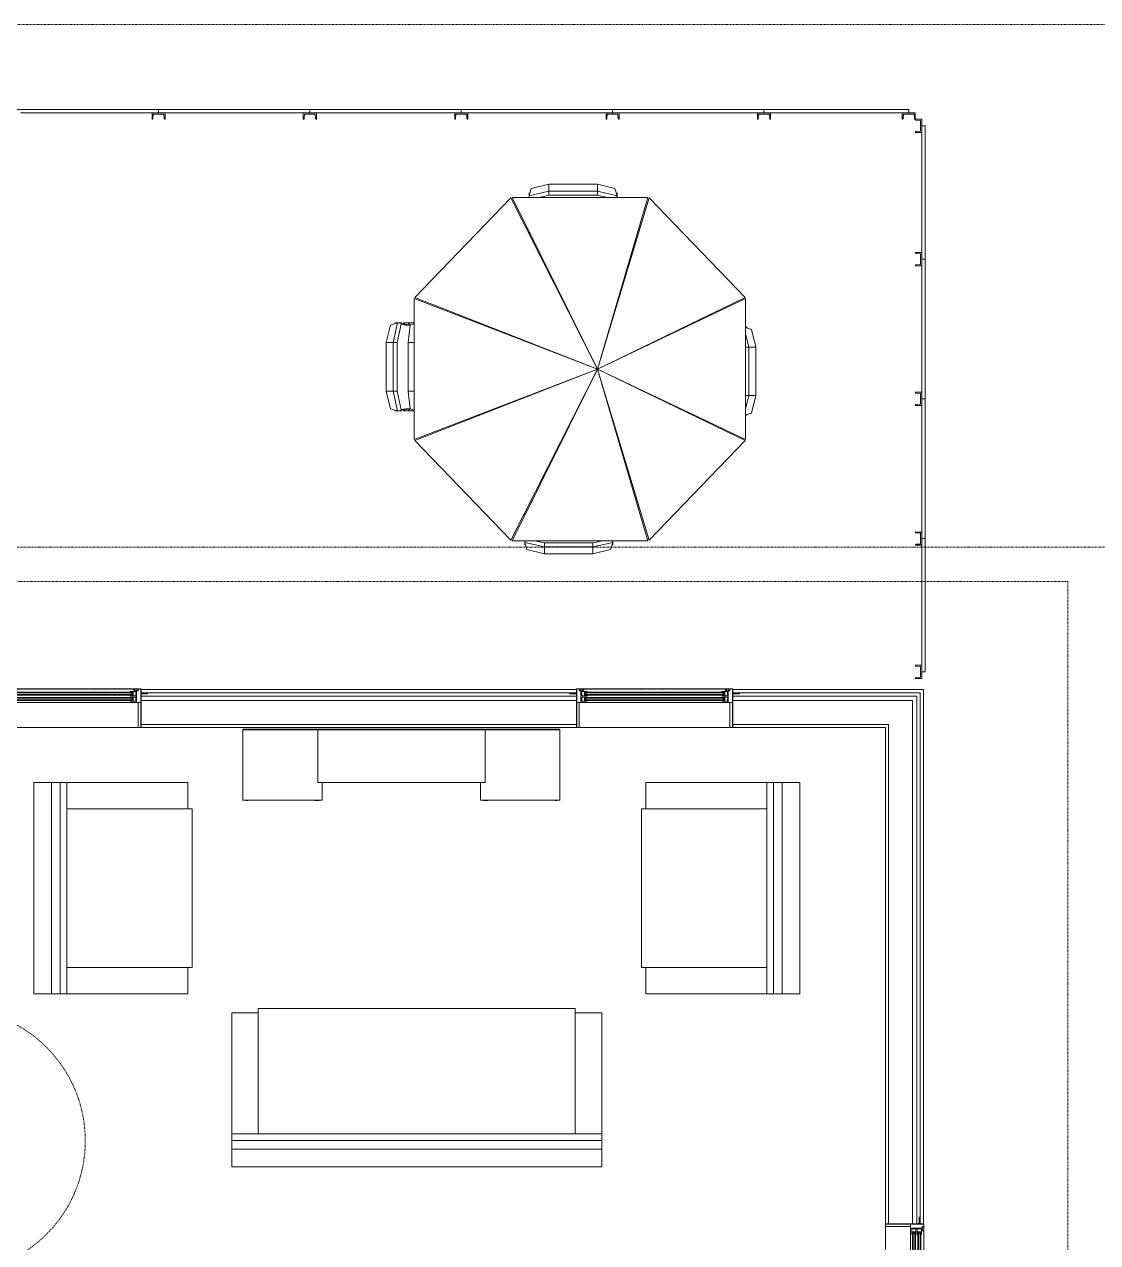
# Model space of a CAD drawing. Header units: inches. Extents: x -4010 to -1814, y 9846 to 12241.
# Drawn here: x -2301.1 to -2057.3, y 11964 to 12240.7 of the extents above; entities that cross this region are included whole.
import ezdxf

# ---------------------------------------------------------------- set-up
doc = ezdxf.new("R2010")
doc.units = ezdxf.units.IN
doc.header["$MEASUREMENT"] = 0
for name, pattern in [('Aligning Line 1_8_', [0.25, 0.125, -0.125]), ('Aligning Line 1_8__2_', [0.25, 0.125, -0.125]), ('Dash', [0.25, 0.125, -0.125]), ('Dash_2_', [0.25, 0.125, -0.125])]:
    doc.linetypes.add(name, pattern=pattern)
for name, color, linetype, lineweight in [('0-1', 7, 'Continuous', 5), ('0-2', 7, 'Continuous', 9), ('A-DETL-GENF-HDLN-1', 7, 'Dash', 9), ('A-DETL-GENF-HDLN-2', 1, 'Continuous', 18), ('A-GENM', 5, 'Continuous', 9), ('A-GENM-HDLN', 13, 'Dash', 9), ('A-GLAZ', 151, 'Continuous', 18), ('A-GLAZ-1', 10, 'Continuous', 30), ('A-GLAZ-2', 7, 'Continuous', 9), ('A-GLAZ-CURT-1', 7, 'Continuous', 9), ('A-GLAZ-CWMG-1', 7, 'Continuous', 9), ('A-WALL-1', 7, 'Continuous', 9), ('A-WALL-2', 250, 'Continuous', 18), ('G-ANNO-SYMB', 111, 'Aligning Line 1_8_', 9), ('G-ANNO-SYMB-2', 147, 'Aligning Line 1_8__2_', 9), ('G-ANNO-SYMB-4', 111, 'Dash_2_', 9), ('I-FURN', 30, 'Continuous', 9)]:
    doc.layers.add(name, color=color, linetype=linetype, lineweight=lineweight)

# ---------------------------------------------------------------- blocks, each defined once
blk = doc.blocks.new('Outdoor Table01 - 02ZUTB01_dwg-2525485-UNIT PLANS - 1ST FLOOR')
at = {"layer": 'I-FURN'}
for p, q in [((-7, 41.99), (-11, 40.99)), ((-7, 41.99), (4, 41.99)), ((-7, 41.99), (-7, 40.37)), ((4, 41.99), (8, 40.99)), ((4, 41.99), (4, 40.37)), ((-37.47, 16.26), (-15.64, 38.89)), ((4, 0), (-15.64, 38.89)), ((-15.38, 39), (4, 0)), ((-15.38, 39), (15.49, 39)), ((-11, 40.99), (-11.5, 39.37)), ((-7, 40.37), (-11.5, 39.37)), ((-11.42, 39.62), (-11.5, 40)), ((-11.5, 39.5), (-11.5, 40)), ((-11.49, 39.42), (-11.5, 39.5)), ((-11.5, 39.37), (-11.5, 39)), ((-11.42, 39), (-11.46, 39.24)), ((-7, 39.5), (-9.25, 39)), ((-7, 40.37), (4, 40.37)), ((-7, 40.37), (-7, 39.5)), ((4, 39.5), (-7, 39.5)), ((4, 40.37), (8.5, 39.37)), ((4, 40.37), (4, 39.5)), ((6.25, 39), (4, 39.5)), ((4, 0), (15.49, 39)), ((4, 0), (15.74, 38.89)), ((8.5, 39.37), (8, 40.99)), ((8.5, 40), (8.42, 39.62)), ((8.46, 39.24), (8.42, 39)), ((8.5, 39.5), (8.49, 39.42)), ((8.5, 39.5), (8.5, 40)), ((8.5, 39.37), (8.5, 39)), ((15.74, 38.89), (37.57, 16.26)), ((-11.5, 30.7), (-11.5, 31.19)), ((-7.56, 23.27), (-7.74, 23.24)), ((10.22, 20.61), (10.1, 20.71)), ((4, 0), (-37.57, 16)), ((-37.57, -16), (-37.57, 16)), ((4, 0), (-37.47, 16.26)), ((4, 0), (37.57, 16.26)), ((4, 0), (37.68, 16)), ((37.68, 16), (37.68, -16)), ((-43.99, 6), (-42.99, 10)), ((-41.37, 10.5), (-42.99, 10)), ((-42.37, 6), (-41.37, 10.5)), ((-41.5, 10.5), (-42, 10.5)), ((-42, 10.5), (-41.62, 10.42)), ((-41.42, 10.49), (-41.5, 10.5)), ((-40.56, 10.23), (-41.5, 6)), ((-41.37, 10.5), (-40.5, 10.5)), ((-38.5, 10), (-41.24, 10.46)), ((-40.56, 10.21), (-39.5, 10)), ((-40.5, 10.5), (-40.54, 10.34)), ((-39.7, 10.2), (-40, 10.5)), ((-40, 10.5), (-39, 10.5)), ((-38.5, 10), (-39.5, 10)), ((-38.5, 10), (-39, 10.5)), ((-39, 10.5), (-37.57, 10.5)), ((-39, 10.5), (-37.57, 10.5)), ((-38.5, 10), (-39, 6)), ((-37.57, 10.31), (-38.5, 10)), ((-23.32, 10.71), (-23.39, 10.54)), ((23.61, 9.5), (24, 9.5)), ((37.68, 9.44), (38, 9.5)), ((37.68, 9.5), (38, 9.5)), ((38.99, 9), (37.68, 9.4)), ((38.99, 9), (39.99, 5)), ((-43.99, -5), (-43.99, 6)), ((-43.99, 6), (-42.37, 6)), ((-42.37, -5), (-42.37, 6)), ((-42.37, 6), (-41.5, 6)), ((-41.5, 6), (-41.5, -5)), ((-39, 6), (-39, -5)), ((-37.57, 6), (-39, 6)), ((20.51, 7.84), (20.45, 7.97)), ((38.37, 5), (37.68, 8.11)), ((38.37, 5), (37.68, 5)), ((39.99, 5), (38.37, 5)), ((38.37, 5), (38.37, -6)), ((39.99, 5), (39.99, -6)), ((4, 0), (-37.57, -16)), ((4, 0), (-37.47, -16.26)), ((4, 0), (-15.64, -38.89)), ((4, 0), (-15.38, -39)), ((4, 0), (15.49, -39)), ((4, 0), (37.68, -16)), ((4, 0), (37.57, -16.26)), ((4, 0), (15.74, -38.89)), ((-43.99, -5), (-42.99, -9)), ((-43.99, -5), (-42.37, -5)), ((-42.37, -5), (-41.37, -9.5)), ((-42.37, -5), (-41.5, -5)), ((-41.5, -5), (-40.56, -9.23)), ((-39, -5), (-38.5, -9)), ((-39, -5), (-37.57, -5)), ((20.45, -7.97), (20.51, -7.84)), ((38.37, -6), (37.68, -9.11)), ((38.37, -6), (37.68, -6)), ((39.99, -6), (38.37, -6)), ((39.99, -6), (38.99, -10)), ((-42.99, -9), (-41.37, -9.5)), ((-41.62, -9.42), (-42, -9.5)), ((-41.5, -9.5), (-42, -9.5)), ((-41.42, -9.49), (-41.5, -9.5)), ((-41.37, -9.5), (-40.5, -9.5)), ((-38.5, -9), (-41.24, -9.46)), ((-39.5, -9), (-40.56, -9.21)), ((-40.54, -9.34), (-40.5, -9.5)), ((-40, -9.5), (-39.7, -9.2)), ((-39, -9.5), (-40, -9.5)), ((-39.5, -9), (-38.5, -9)), ((-39, -9.5), (-38.5, -9)), ((-37.57, -9.5), (-39, -9.5)), ((-37.57, -9.5), (-39, -9.5)), ((-37.57, -9.31), (-38.5, -9)), ((-23.39, -10.54), (-23.32, -10.71)), ((25.68, -10.5), (26.1, -10.5)), ((38.99, -10), (37.68, -10.4)), ((38, -10.5), (37.68, -10.44)), ((37.68, -10.5), (38, -10.5)), ((-15.64, -38.89), (-37.47, -16.26)), ((37.57, -16.26), (15.74, -38.89)), ((10.1, -20.71), (10.22, -20.61)), ((-8, -23.77), (-8, -24.14)), ((-7.74, -23.24), (-7.56, -23.27)), ((-12.5, -32.68), (-12.5, -33.2)), ((15.49, -39), (-15.38, -39)), ((-12.5, -39.37), (-12.5, -39)), ((-12, -40.99), (-12.5, -39.37)), ((-8, -40.37), (-12.5, -39.37)), ((-12.49, -39.42), (-12.5, -39.5)), ((-12.5, -39.5), (-12.5, -40)), ((-12.5, -40), (-12.42, -39.62)), ((-12.42, -39), (-12.46, -39.24)), ((-8, -41.99), (-12, -40.99)), ((-10.25, -39), (-8, -39.5)), ((-8, -39.5), (3, -39.5)), ((-8, -40.37), (-8, -39.5)), ((3, -40.37), (-8, -40.37)), ((-8, -41.99), (-8, -40.37)), ((3, -39.5), (5.25, -39)), ((3, -40.37), (7.5, -39.37)), ((3, -40.37), (3, -39.5)), ((3, -41.99), (3, -40.37)), ((7, -40.99), (3, -41.99)), ((7, -40.99), (7.5, -39.37)), ((7.42, -39), (7.46, -39.24)), ((7.42, -39.62), (7.5, -40)), ((7.49, -39.42), (7.5, -39.5)), ((7.5, -39.37), (7.5, -39)), ((7.5, -39.5), (7.5, -40)), ((3, -41.99), (-8, -41.99))]:
    blk.add_line(p, q, dxfattribs=at)
blk = doc.blocks.new('Outdoor Table01 - Outdoor Table01-1294297-UNIT PLANS - 1ST FLOOR')
blk.add_blockref('Outdoor Table01 - 02ZUTB01_dwg-2525485-UNIT PLANS - 1ST FLOOR', (0, 0))
blk = doc.blocks.new('Window-Double_Hung-Marvin-Essential - ESDH3066 - 1st Floor-3090114-UNIT PLANS - 1ST FLOOR')
at = {"layer": 'A-DETL-GENF-HDLN-1'}
blk.add_line((16.1, -4.34), (-16.5, -4.34), dxfattribs=at)
at = {"layer": 'A-DETL-GENF-HDLN-2'}
for p, q in [((-17.13, 4.31), (-17.75, 4.31)), ((-17.13, -1.28), (-17.13, 4.31)), ((17.12, 4.31), (17.75, 4.31)), ((17.12, 4.31), (17.12, -1.28)), ((-16.72, -1.31), (-17.75, -1.31)), ((-17.75, -4.41), (-17.75, -1.31)), ((-16.72, -3.9), (-16.72, -1.31)), ((-16.56, -1.66), (-15.34, -1.66)), ((-16.56, -1.66), (-16.56, -2.59)), ((-15.34, -2.59), (-16.56, -2.59)), ((-15.28, -1.77), (-15.94, -1.77)), ((-15.94, -1.77), (-15.94, -2.49)), ((-15.94, -2.49), (-15.28, -2.49)), ((-15.84, -1.79), (-15.84, -2.48)), ((-15.54, -1.92), (-15.54, -2.35)), ((-15.34, -1.66), (-15.28, -1.72)), ((-15.34, -2.59), (-15.28, -2.53)), ((-15.28, -1.72), (-15.28, -1.77)), ((-15.28, -2.49), (-15.28, -2.53)), ((15.34, -1.66), (15.28, -1.72)), ((15.28, -1.72), (15.28, -1.77)), ((15.28, -1.77), (15.94, -1.77)), ((15.28, -2.49), (15.28, -2.53)), ((15.94, -2.49), (15.28, -2.49)), ((15.34, -2.59), (15.28, -2.53)), ((16.56, -1.66), (15.34, -1.66)), ((15.34, -2.59), (16.56, -2.59)), ((15.54, -1.92), (15.54, -2.35)), ((15.84, -1.79), (15.84, -2.48)), ((15.94, -1.77), (15.94, -2.49)), ((16.56, -1.66), (16.56, -2.59)), ((16.72, -3.9), (16.72, -1.31)), ((16.72, -1.31), (17.75, -1.31)), ((17.75, -4.41), (17.75, -1.31)), ((-19.25, -3.36), (-19.25, -3.31)), ((-19.25, -3.31), (-17.9, -3.31)), ((-17.75, -3.36), (-19.25, -3.36)), ((-17.9, -3.31), (-17.9, -3.2)), ((-17.9, -3.2), (-17.75, -3.2)), ((-17.75, -4.41), (-17.16, -4.41)), ((-17.08, -4), (-17.16, -4.41)), ((-17.08, -4), (-16.19, -4)), ((-16.85, -4.37), (-16.85, -4)), ((-16.3, -4.37), (-16.85, -4.37)), ((-16.38, -3.9), (-16.72, -3.9)), ((-16.56, -2.88), (-15.34, -2.88)), ((-16.56, -2.88), (-16.56, -3.81)), ((-15.34, -3.81), (-16.56, -3.81)), ((-16.38, -4), (-16.38, -3.9)), ((-16.18, -4.14), (-16.3, -4.14)), ((-16.3, -4.14), (-16.3, -4.37)), ((-16.19, -4), (-16.19, -4.09)), ((-16.19, -4.09), (-16.1, -4.09)), ((-16.18, -4.34), (-16.18, -4.14)), ((-16.18, -4.34), (-16.1, -4.34)), ((-16.1, -4.09), (-16.1, -4.34)), ((-15.28, -2.99), (-15.94, -2.99)), ((-15.94, -2.99), (-15.94, -3.71)), ((-15.94, -3.71), (-15.28, -3.71)), ((-15.84, -3.01), (-15.84, -3.7)), ((-15.54, -3.13), (-15.54, -3.57)), ((-15.34, -2.88), (-15.28, -2.94)), ((-15.34, -3.81), (-15.28, -3.75)), ((-15.28, -2.94), (-15.28, -2.99)), ((-15.28, -3.71), (-15.28, -3.75)), ((15.34, -2.88), (15.28, -2.94)), ((15.28, -2.94), (15.28, -2.99)), ((15.28, -2.99), (15.94, -2.99)), ((15.28, -3.71), (15.28, -3.75)), ((15.94, -3.71), (15.28, -3.71)), ((15.34, -3.81), (15.28, -3.75)), ((16.56, -2.88), (15.34, -2.88)), ((15.34, -3.81), (16.56, -3.81)), ((15.54, -3.13), (15.54, -3.57)), ((15.84, -3.01), (15.84, -3.7)), ((15.94, -2.99), (15.94, -3.71)), ((16.19, -4.09), (16.1, -4.09)), ((16.1, -4.09), (16.1, -4.34)), ((16.18, -4.34), (16.1, -4.34)), ((16.18, -4.34), (16.18, -4.14)), ((16.18, -4.14), (16.3, -4.14)), ((17.08, -4), (16.19, -4)), ((16.19, -4), (16.19, -4.09)), ((16.3, -4.14), (16.3, -4.37)), ((16.3, -4.37), (16.85, -4.37)), ((16.38, -4), (16.38, -3.9)), ((16.38, -3.9), (16.72, -3.9)), ((16.56, -2.88), (16.56, -3.81)), ((16.85, -4.37), (16.85, -4)), ((17.08, -4), (17.16, -4.41)), ((17.75, -4.41), (17.16, -4.41)), ((17.9, -3.2), (17.75, -3.2)), ((17.75, -3.36), (19.25, -3.36)), ((17.9, -3.31), (17.9, -3.2)), ((19.25, -3.31), (17.9, -3.31)), ((19.25, -3.36), (19.25, -3.31))]:
    blk.add_line(p, q, dxfattribs=at)
at = {"layer": 'A-GLAZ'}
for p, q in [((15.84, -1.79), (-15.84, -1.79)), ((15.84, -1.92), (-15.84, -1.92)), ((15.84, -2.35), (-15.84, -2.35)), ((15.84, -2.48), (-15.84, -2.48)), ((15.84, -3.01), (-15.84, -3.01)), ((15.84, -3.13), (-15.84, -3.13)), ((15.84, -3.57), (-15.84, -3.57)), ((15.84, -3.7), (-15.84, -3.7))]:
    blk.add_line(p, q, dxfattribs=at)
at = {"layer": 'A-GLAZ-1'}
for p, q in [((-17.75, -1.28), (-17.75, 4.31)), ((17.75, 4.31), (17.75, -1.28)), ((-17.75, -4.41), (-17.75, -1.31)), ((17.75, -1.31), (17.75, -4.41))]:
    blk.add_line(p, q, dxfattribs=at)
at = {"layer": 'A-GLAZ-2'}
for p, q in [((-17.75, 4.31), (17.75, 4.31)), ((-17.75, -1.31), (17.75, -1.31)), ((17.75, -4.41), (-17.75, -4.41))]:
    blk.add_line(p, q, dxfattribs=at)
blk = doc.blocks.new('Window-Double_Hung-Marvin-Essential - ESDH3066 - 1st Floor-3090113-UNIT PLANS - 1ST FLOOR')
at = {"layer": 'A-DETL-GENF-HDLN-1'}
blk.add_line((16.1, 4.34), (-16.5, 4.34), dxfattribs=at)
at = {"layer": 'A-DETL-GENF-HDLN-2'}
for p, q in [((-19.25, 3.36), (-19.25, 3.31)), ((-17.75, 3.36), (-19.25, 3.36)), ((-19.25, 3.31), (-17.9, 3.31)), ((-17.9, 3.31), (-17.9, 3.2)), ((-17.9, 3.2), (-17.75, 3.2)), ((-17.75, 4.41), (-17.16, 4.41)), ((-17.75, 4.41), (-17.75, 1.31)), ((-17.08, 4), (-17.16, 4.41)), ((-17.08, 4), (-16.19, 4)), ((-16.85, 4.37), (-16.85, 4)), ((-16.3, 4.37), (-16.85, 4.37)), ((-16.38, 3.9), (-16.72, 3.9)), ((-16.72, 3.9), (-16.72, 1.31)), ((-15.34, 3.81), (-16.56, 3.81)), ((-16.56, 2.87), (-16.56, 3.81)), ((-16.56, 2.87), (-15.34, 2.87)), ((-16.38, 4), (-16.38, 3.9)), ((-16.3, 4.14), (-16.3, 4.37)), ((-16.18, 4.14), (-16.3, 4.14)), ((-16.19, 4.09), (-16.1, 4.09)), ((-16.19, 4), (-16.19, 4.09)), ((-16.18, 4.34), (-16.1, 4.34)), ((-16.18, 4.34), (-16.18, 4.14)), ((-16.1, 4.09), (-16.1, 4.34)), ((-15.94, 2.99), (-15.94, 3.71)), ((-15.94, 3.71), (-15.28, 3.71)), ((-15.28, 2.99), (-15.94, 2.99)), ((-15.84, 3.01), (-15.84, 3.7)), ((-15.54, 3.13), (-15.54, 3.57)), ((-15.34, 3.81), (-15.28, 3.75)), ((-15.34, 2.87), (-15.28, 2.94)), ((-15.28, 3.71), (-15.28, 3.75)), ((-15.28, 2.94), (-15.28, 2.99)), ((15.34, 3.81), (15.28, 3.75)), ((15.28, 3.71), (15.28, 3.75)), ((15.94, 3.71), (15.28, 3.71)), ((15.28, 2.94), (15.28, 2.99)), ((15.28, 2.99), (15.94, 2.99)), ((15.34, 2.87), (15.28, 2.94)), ((15.34, 3.81), (16.56, 3.81)), ((16.56, 2.87), (15.34, 2.87)), ((15.54, 3.13), (15.54, 3.57)), ((15.84, 3.01), (15.84, 3.7)), ((15.94, 2.99), (15.94, 3.71)), ((16.18, 4.34), (16.1, 4.34)), ((16.1, 4.09), (16.1, 4.34)), ((16.19, 4.09), (16.1, 4.09)), ((16.18, 4.34), (16.18, 4.14)), ((16.18, 4.14), (16.3, 4.14)), ((16.19, 4), (16.19, 4.09)), ((17.08, 4), (16.19, 4)), ((16.3, 4.14), (16.3, 4.37)), ((16.3, 4.37), (16.85, 4.37)), ((16.38, 4), (16.38, 3.9)), ((16.38, 3.9), (16.72, 3.9)), ((16.56, 2.87), (16.56, 3.81)), ((16.72, 3.9), (16.72, 1.31)), ((16.85, 4.37), (16.85, 4)), ((17.08, 4), (17.16, 4.41)), ((17.75, 4.41), (17.16, 4.41)), ((17.75, 4.41), (17.75, 1.31)), ((17.75, 3.36), (19.25, 3.36)), ((17.9, 3.2), (17.75, 3.2)), ((17.9, 3.31), (17.9, 3.2)), ((19.25, 3.31), (17.9, 3.31)), ((19.25, 3.36), (19.25, 3.31)), ((-16.72, 1.31), (-17.75, 1.31)), ((-17.13, 1.28), (-17.13, -4.31)), ((-15.34, 2.59), (-16.56, 2.59)), ((-16.56, 1.66), (-16.56, 2.59)), ((-16.56, 1.66), (-15.34, 1.66)), ((-15.94, 1.77), (-15.94, 2.49)), ((-15.94, 2.49), (-15.28, 2.49)), ((-15.28, 1.77), (-15.94, 1.77)), ((-15.84, 1.79), (-15.84, 2.48)), ((-15.54, 1.92), (-15.54, 2.35)), ((-15.34, 2.59), (-15.28, 2.53)), ((-15.34, 1.66), (-15.28, 1.72)), ((-15.28, 2.49), (-15.28, 2.53)), ((-15.28, 1.72), (-15.28, 1.77)), ((15.34, 2.59), (15.28, 2.53)), ((15.28, 2.49), (15.28, 2.53)), ((15.94, 2.49), (15.28, 2.49)), ((15.28, 1.72), (15.28, 1.77)), ((15.28, 1.77), (15.94, 1.77)), ((15.34, 1.66), (15.28, 1.72)), ((15.34, 2.59), (16.56, 2.59)), ((16.56, 1.66), (15.34, 1.66)), ((15.54, 1.92), (15.54, 2.35)), ((15.84, 1.79), (15.84, 2.48)), ((15.94, 1.77), (15.94, 2.49)), ((16.56, 1.66), (16.56, 2.59)), ((16.72, 1.31), (17.75, 1.31)), ((17.12, -4.31), (17.12, 1.28)), ((-17.13, -4.31), (-17.75, -4.31)), ((17.12, -4.31), (17.75, -4.31))]:
    blk.add_line(p, q, dxfattribs=at)
at = {"layer": 'A-GLAZ'}
for p, q in [((15.84, 3.7), (-15.84, 3.7)), ((15.84, 3.57), (-15.84, 3.57)), ((15.84, 3.13), (-15.84, 3.13)), ((15.84, 3.01), (-15.84, 3.01)), ((15.84, 2.48), (-15.84, 2.48)), ((15.84, 2.35), (-15.84, 2.35)), ((15.84, 1.92), (-15.84, 1.92)), ((15.84, 1.79), (-15.84, 1.79))]:
    blk.add_line(p, q, dxfattribs=at)
at = {"layer": 'A-GLAZ-1'}
for p, q in [((-17.75, 4.41), (-17.75, 1.31)), ((17.75, 1.31), (17.75, 4.41)), ((-17.75, 1.28), (-17.75, -4.31)), ((17.75, -4.31), (17.75, 1.28))]:
    blk.add_line(p, q, dxfattribs=at)
at = {"layer": 'A-GLAZ-2'}
for p, q in [((17.75, 4.41), (-17.75, 4.41)), ((-17.75, 1.31), (17.75, 1.31)), ((-17.75, -4.31), (17.75, -4.31))]:
    blk.add_line(p, q, dxfattribs=at)
blk = doc.blocks.new('Horizontal_Siding - Horizontal_Siding-2852189-UNIT PLANS - 1ST FLOOR')
at = {"layer": 'A-GLAZ-CURT-1'}
for p, q in [((-16.44, 2.25), (16.44, 2.25)), ((-16.44, 1.5), (-16.44, 2.25)), ((14.94, 1.5), (-14.94, 1.5)), ((16.44, 2.25), (16.44, 1.5))]:
    blk.add_line(p, q, dxfattribs=at)
blk = doc.blocks.new('Horizontal_Siding - Horizontal_Siding-2852190-UNIT PLANS - 1ST FLOOR')
at = {"layer": 'A-GLAZ-CURT-1'}
for p, q in [((-17.19, 2.25), (17.19, 2.25)), ((-17.19, 1.5), (-17.19, 2.25)), ((15.69, 1.5), (-15.69, 1.5)), ((17.19, 2.25), (17.19, 1.5))]:
    blk.add_line(p, q, dxfattribs=at)
blk = doc.blocks.new('Rectangular Mullion - RAILING POST-2666422-UNIT PLANS - 1ST FLOOR')
at = {"layer": 'A-GLAZ-CWMG-1'}
for p, q in [((-1.5, -1.5), (-1.5, 0)), ((1.5, 0), (1.5, -1.5)), ((1.5, -1.5), (-1.5, -1.5)), ((-1.29, -0.21), (-1.22, -1.18)), ((-1.22, -1.18), (1.22, -1.18)), ((1.22, -1.18), (1.29, -0.21))]:
    blk.add_line(p, q, dxfattribs=at)
for centre, radius, start, end in [((-1.5, -0.21), 0.211, 359.472, 90), ((1.5, -0.21), 0.21, 90, 180.528)]:
    blk.add_arc(centre, radius, start, end, dxfattribs=at)
blk = doc.blocks.new('Rectangular Mullion - RAILING POST-2680134-UNIT PLANS - 1ST FLOOR')
at = {"layer": 'A-GLAZ-CWMG-1'}
for p, q in [((-3, -1.5), (-3, 0)), ((0, 0), (0, -1.5)), ((0, -1.5), (-3, -1.5)), ((-2.79, -0.21), (-2.72, -1.18)), ((-2.72, -1.18), (-0.28, -1.18)), ((-0.28, -1.18), (-0.21, -0.21))]:
    blk.add_line(p, q, dxfattribs=at)
for centre, start, end in [((-3, -0.21), 359.472, 90), ((0, -0.21), 90, 180.528)]:
    blk.add_arc(centre, 0.21, start, end, dxfattribs=at)
blk = doc.blocks.new('Horizontal_Siding - Horizontal_Siding-2852019-UNIT PLANS - 1ST FLOOR')
at = {"layer": 'A-GLAZ-CURT-1'}
for p, q in [((-15.13, 2.25), (15.13, 2.25)), ((-15.13, 1.5), (-15.13, 2.25)), ((13.63, 1.5), (-13.63, 1.5)), ((15.13, 2.25), (15.13, 1.5))]:
    blk.add_line(p, q, dxfattribs=at)
blk = doc.blocks.new('Horizontal_Siding - Horizontal_Siding-2852020-UNIT PLANS - 1ST FLOOR')
at = {"layer": 'A-GLAZ-CURT-1'}
for p, q in [((-15.87, 2.25), (15.87, 2.25)), ((-15.87, 1.5), (-15.87, 2.25)), ((14.37, 1.5), (-14.37, 1.5)), ((15.87, 2.25), (15.87, 1.5))]:
    blk.add_line(p, q, dxfattribs=at)
blk = doc.blocks.new('Rectangular Mullion - RAILING POST-2806288-UNIT PLANS - 1ST FLOOR')
at = {"layer": 'A-GLAZ-CWMG-1'}
for p, q in [((-3, 0), (-3, -1.5)), ((0, -1.5), (0, 0)), ((-3, -1.5), (0, -1.5)), ((-2.72, -1.18), (-2.79, -0.21)), ((-0.28, -1.18), (-2.72, -1.18)), ((-0.21, -0.21), (-0.28, -1.18))]:
    blk.add_line(p, q, dxfattribs=at)
for centre, radius, start, end in [((-3, -0.21), 0.211, 359.472, 90), ((0, -0.21), 0.21, 90, 180.528)]:
    blk.add_arc(centre, radius, start, end, dxfattribs=at)
blk = doc.blocks.new('Window-Double_Hung-Marvin-Essential - ESDH3066 - 1st Floor-3092472-UNIT PLANS - 1ST FLOOR')
at = {"layer": 'A-DETL-GENF-HDLN-1'}
blk.add_line((16.1, -4.34), (-16.5, -4.34), dxfattribs=at)
at = {"layer": 'A-DETL-GENF-HDLN-2'}
for p, q in [((-17.13, 4.31), (-17.75, 4.31)), ((-17.13, -1.28), (-17.13, 4.31)), ((17.12, 4.31), (17.75, 4.31)), ((17.12, 4.31), (17.12, -1.28)), ((-16.72, -1.31), (-17.75, -1.31)), ((-17.75, -4.41), (-17.75, -1.31)), ((-16.72, -3.9), (-16.72, -1.31)), ((-16.56, -1.66), (-15.34, -1.66)), ((-16.56, -1.66), (-16.56, -2.59)), ((-15.34, -2.59), (-16.56, -2.59)), ((-15.28, -1.77), (-15.94, -1.77)), ((-15.94, -1.77), (-15.94, -2.49)), ((-15.94, -2.49), (-15.28, -2.49)), ((-15.84, -1.79), (-15.84, -2.48)), ((-15.54, -1.92), (-15.54, -2.35)), ((-15.34, -1.66), (-15.28, -1.72)), ((-15.34, -2.59), (-15.28, -2.53)), ((-15.28, -1.72), (-15.28, -1.77)), ((-15.28, -2.49), (-15.28, -2.53)), ((15.34, -1.66), (15.28, -1.72)), ((15.28, -1.72), (15.28, -1.77)), ((15.28, -1.77), (15.94, -1.77)), ((15.28, -2.49), (15.28, -2.53)), ((15.94, -2.49), (15.28, -2.49)), ((15.34, -2.59), (15.28, -2.53)), ((16.56, -1.66), (15.34, -1.66)), ((15.34, -2.59), (16.56, -2.59)), ((15.54, -1.92), (15.54, -2.35)), ((15.84, -1.79), (15.84, -2.48)), ((15.94, -1.77), (15.94, -2.49)), ((16.56, -1.66), (16.56, -2.59)), ((16.72, -3.9), (16.72, -1.31)), ((16.72, -1.31), (17.75, -1.31)), ((17.75, -4.41), (17.75, -1.31)), ((-19.25, -3.36), (-19.25, -3.31)), ((-19.25, -3.31), (-17.9, -3.31)), ((-17.75, -3.36), (-19.25, -3.36)), ((-17.9, -3.31), (-17.9, -3.2)), ((-17.9, -3.2), (-17.75, -3.2)), ((-17.75, -4.41), (-17.16, -4.41)), ((-17.08, -4), (-17.16, -4.41)), ((-17.08, -4), (-16.19, -4)), ((-16.85, -4.37), (-16.85, -4)), ((-16.3, -4.37), (-16.85, -4.37)), ((-16.38, -3.9), (-16.72, -3.9)), ((-16.56, -2.88), (-15.34, -2.88)), ((-16.56, -2.88), (-16.56, -3.81)), ((-15.34, -3.81), (-16.56, -3.81)), ((-16.38, -4), (-16.38, -3.9)), ((-16.18, -4.14), (-16.3, -4.14)), ((-16.3, -4.14), (-16.3, -4.37)), ((-16.19, -4), (-16.19, -4.09)), ((-16.19, -4.09), (-16.1, -4.09)), ((-16.18, -4.34), (-16.18, -4.14)), ((-16.18, -4.34), (-16.1, -4.34)), ((-16.1, -4.09), (-16.1, -4.34)), ((-15.28, -2.99), (-15.94, -2.99)), ((-15.94, -2.99), (-15.94, -3.71)), ((-15.94, -3.71), (-15.28, -3.71)), ((-15.84, -3.01), (-15.84, -3.7)), ((-15.54, -3.13), (-15.54, -3.57)), ((-15.34, -2.88), (-15.28, -2.94)), ((-15.34, -3.81), (-15.28, -3.75)), ((-15.28, -2.94), (-15.28, -2.99)), ((-15.28, -3.71), (-15.28, -3.75)), ((15.34, -2.88), (15.28, -2.94)), ((15.28, -2.94), (15.28, -2.99)), ((15.28, -2.99), (15.94, -2.99)), ((15.28, -3.71), (15.28, -3.75)), ((15.94, -3.71), (15.28, -3.71)), ((15.34, -3.81), (15.28, -3.75)), ((16.56, -2.88), (15.34, -2.88)), ((15.34, -3.81), (16.56, -3.81)), ((15.54, -3.13), (15.54, -3.57)), ((15.84, -3.01), (15.84, -3.7)), ((15.94, -2.99), (15.94, -3.71)), ((16.19, -4.09), (16.1, -4.09)), ((16.1, -4.09), (16.1, -4.34)), ((16.18, -4.34), (16.1, -4.34)), ((16.18, -4.34), (16.18, -4.14)), ((16.18, -4.14), (16.3, -4.14)), ((17.08, -4), (16.19, -4)), ((16.19, -4), (16.19, -4.09)), ((16.3, -4.14), (16.3, -4.37)), ((16.3, -4.37), (16.85, -4.37)), ((16.38, -4), (16.38, -3.9)), ((16.38, -3.9), (16.72, -3.9)), ((16.56, -2.88), (16.56, -3.81)), ((16.85, -4.37), (16.85, -4)), ((17.08, -4), (17.16, -4.41)), ((17.75, -4.41), (17.16, -4.41)), ((17.9, -3.2), (17.75, -3.2)), ((17.75, -3.36), (19.25, -3.36)), ((17.9, -3.31), (17.9, -3.2)), ((19.25, -3.31), (17.9, -3.31)), ((19.25, -3.36), (19.25, -3.31))]:
    blk.add_line(p, q, dxfattribs=at)
at = {"layer": 'A-GLAZ'}
for p, q in [((15.84, -1.79), (-15.84, -1.79)), ((15.84, -1.92), (-15.84, -1.92)), ((15.84, -2.35), (-15.84, -2.35)), ((15.84, -2.48), (-15.84, -2.48)), ((15.84, -3.01), (-15.84, -3.01)), ((15.84, -3.13), (-15.84, -3.13)), ((15.84, -3.57), (-15.84, -3.57)), ((15.84, -3.7), (-15.84, -3.7))]:
    blk.add_line(p, q, dxfattribs=at)
at = {"layer": 'A-GLAZ-1'}
for p, q in [((-17.75, -1.28), (-17.75, 4.31)), ((17.75, 4.31), (17.75, -1.28)), ((-17.75, -4.41), (-17.75, -1.31)), ((17.75, -1.31), (17.75, -4.41))]:
    blk.add_line(p, q, dxfattribs=at)
at = {"layer": 'A-GLAZ-2'}
for p, q in [((-17.75, 4.31), (17.75, 4.31)), ((-17.75, -1.31), (17.75, -1.31)), ((17.75, -4.41), (-17.75, -4.41)), ((17.75, -4.31), (19.62, -4.31)), ((17.75, -4.56), (17.75, -4.41)), ((19.62, -4.56), (17.75, -4.56)), ((19.62, -4.31), (19.62, -4.56))]:
    blk.add_line(p, q, dxfattribs=at)
blk = doc.blocks.new('CTR - 1st Phase - Shell_rvt-1-UNIT PLANS - 1ST FLOOR')
at = {"layer": 'A-WALL-1'}
for p, q in [((-2175.67, 12089.69), (-2274.57, 12089.69)), ((-2105.45, 12089.69), (-2140.17, 12089.69)), ((-2097.57, 12089.69), (-2105.45, 12089.69)), ((-2096.82, 12089.69), (-2097.57, 12089.69)), ((-2096.82, 11968.34), (-2096.82, 12089.69)), ((-2274.57, 12086.69), (-2274.57, 12086.66)), ((-2175.67, 12086.66), (-2175.67, 12086.69)), ((-2140.17, 12086.69), (-2140.17, 12086.66)), ((-2274.57, 12081.06), (-2175.67, 12081.06)), ((-2140.17, 12081.06), (-2105.45, 12081.06)), ((-2105.45, 12081.06), (-2105.45, 11968.34)), ((-2099.85, 11968.34), (-2099.82, 11968.34))]:
    blk.add_line(p, q, dxfattribs=at)
at = {"layer": 'A-WALL-2'}
for p, q in [((-2274.57, 12088.94), (-2175.67, 12088.94)), ((-2274.57, 12088.19), (-2175.67, 12088.19)), ((-2274.57, 12087.19), (-2175.67, 12087.19)), ((-2140.17, 12088.94), (-2105.45, 12088.94)), ((-2140.17, 12088.19), (-2105.45, 12088.19)), ((-2140.17, 12087.19), (-2105.45, 12087.19)), ((-2105.45, 12088.94), (-2098.32, 12088.94)), ((-2105.45, 12088.19), (-2099.32, 12088.19)), ((-2105.45, 12087.19), (-2104.82, 12087.19)), ((-2104.82, 12087.19), (-2099.32, 12087.19)), ((-2099.32, 12088.19), (-2098.32, 12088.19)), ((-2099.32, 12087.19), (-2099.32, 11968.34)), ((-2098.32, 12088.94), (-2097.57, 12088.94)), ((-2098.32, 12088.19), (-2098.32, 11968.34)), ((-2097.57, 12088.94), (-2097.57, 11968.34)), ((-2274.57, 12081.69), (-2175.67, 12081.69)), ((-2140.17, 12081.69), (-2105.45, 12081.69)), ((-2105.45, 12081.69), (-2104.82, 12081.69)), ((-2104.82, 12081.69), (-2104.82, 11968.34))]:
    blk.add_line(p, q, dxfattribs=at)
at = {"layer": '0-2'}
for name, p in [('Horizontal_Siding - Horizontal_Siding-2852189-UNIT PLANS - 1ST FLOOR', (-2287.01, 12219.19)), ('Horizontal_Siding - Horizontal_Siding-2852190-UNIT PLANS - 1ST FLOOR', (-2253.39, 12219.19)), ('Horizontal_Siding - Horizontal_Siding-2852190-UNIT PLANS - 1ST FLOOR', (-2219.01, 12219.19)), ('Horizontal_Siding - Horizontal_Siding-2852190-UNIT PLANS - 1ST FLOOR', (-2184.64, 12219.19)), ('Horizontal_Siding - Horizontal_Siding-2852190-UNIT PLANS - 1ST FLOOR', (-2150.26, 12219.19)), ('Horizontal_Siding - Horizontal_Siding-2852189-UNIT PLANS - 1ST FLOOR', (-2116.64, 12219.19)), ('Outdoor Table01 - Outdoor Table01-1294297-UNIT PLANS - 1ST FLOOR', (-2174.92, 12162.46)), ('Window-Double_Hung-Marvin-Essential - ESDH3066 - 1st Floor-3090113-UNIT PLANS - 1ST FLOOR', (-2157.92, 12085.38))]:
    blk.add_blockref(name, p, dxfattribs=at)
at = {"layer": '0-2', "extrusion": (0, 0, -1)}
for name, p, rotation in [('Rectangular Mullion - RAILING POST-2666422-UNIT PLANS - 1ST FLOOR', (2270.57, 12219.19), 180), ('Rectangular Mullion - RAILING POST-2666422-UNIT PLANS - 1ST FLOOR', (2236.2, 12219.19), 180), ('Rectangular Mullion - RAILING POST-2666422-UNIT PLANS - 1ST FLOOR', (2201.82, 12219.19), 180), ('Rectangular Mullion - RAILING POST-2666422-UNIT PLANS - 1ST FLOOR', (2167.45, 12219.19), 180), ('Rectangular Mullion - RAILING POST-2666422-UNIT PLANS - 1ST FLOOR', (2133.07, 12219.19), 180), ('Rectangular Mullion - RAILING POST-2680134-UNIT PLANS - 1ST FLOOR', (2098.7, 12219.19), 180), ('Rectangular Mullion - RAILING POST-2666422-UNIT PLANS - 1ST FLOOR', (2098.7, 12187.44), 270.000000000001), ('Rectangular Mullion - RAILING POST-2666422-UNIT PLANS - 1ST FLOOR', (2098.7, 12155.69), 270.000000000001), ('Rectangular Mullion - RAILING POST-2666422-UNIT PLANS - 1ST FLOOR', (2098.7, 12123.94), 270.000000000001), ('Rectangular Mullion - RAILING POST-2680134-UNIT PLANS - 1ST FLOOR', (2098.7, 12092.19), 270.000000000001)]:
    blk.add_blockref(name, p, dxfattribs=dict(at, rotation=rotation))
at = {"layer": '0-2'}
for name, p, rotation in [('Rectangular Mullion - RAILING POST-2806288-UNIT PLANS - 1ST FLOOR', (-2098.7, 12219.19), 89.99999999999902), ('Horizontal_Siding - Horizontal_Siding-2852019-UNIT PLANS - 1ST FLOOR', (-2098.7, 12202.56), 269.999999999999), ('Horizontal_Siding - Horizontal_Siding-2852020-UNIT PLANS - 1ST FLOOR', (-2098.7, 12171.56), 269.999999999999), ('Horizontal_Siding - Horizontal_Siding-2852020-UNIT PLANS - 1ST FLOOR', (-2098.7, 12139.81), 269.999999999999), ('Horizontal_Siding - Horizontal_Siding-2852019-UNIT PLANS - 1ST FLOOR', (-2098.7, 12108.81), 269.999999999999), ('Window-Double_Hung-Marvin-Essential - ESDH3066 - 1st Floor-3092472-UNIT PLANS - 1ST FLOOR', (-2292.32, 12085.38), 180), ('Window-Double_Hung-Marvin-Essential - ESDH3066 - 1st Floor-3090114-UNIT PLANS - 1ST FLOOR', (-2101.14, 11950.59), 89.99999999999882)]:
    blk.add_blockref(name, p, dxfattribs=dict(at, rotation=rotation))
blk = doc.blocks.new('CTR - 1st Phase - Structure_rvt-1-UNIT PLANS - 1ST FLOOR')
at = {"layer": 'G-ANNO-SYMB-2'}
blk.add_line((-1904.06, 12122.03), (-3864.19, 12122.03), dxfattribs=at)
blk = doc.blocks.new('Entertainment_Center_14771 - Entertainment_Center_14771-V74-UNIT PLANS - 1ST FLOOR')
at = {"layer": 'I-FURN'}
for p, q in [((-36, 6.12), (-19, 6.12)), ((-36, 6), (-36, 6.12)), ((-19, 6), (-36, 6)), ((-19, 6), (-36, 6)), ((-36, 6), (-36, -10)), ((-19, 6.12), (19, 6.12)), ((-19, 6), (-19, 6.12)), ((19, 6), (-19, 6)), ((19, 6), (-19, 6)), ((-19, 6), (-19, -6)), ((19, 6.12), (36, 6.12)), ((19, 6.12), (19, 6)), ((36, 6), (19, 6)), ((19, -6), (19, 6)), ((36, 6), (19, 6)), ((36, 6), (36, 6.12)), ((36, -10), (36, 6)), ((-19, -6), (19, -6)), ((-18, -10), (-18, -6)), ((18, -6), (18, -10)), ((-36, -10), (-18, -10)), ((-35.34, -10), (-35.34, -10.03)), ((-35.34, -10.03), (-34.85, -10.03)), ((-34.85, -10.03), (-34.85, -10)), ((-19.66, -10), (-19.66, -10.03)), ((-19.66, -10.03), (-18.66, -10.03)), ((-18.66, -10.03), (-18.66, -10)), ((18, -10), (36, -10)), ((18.66, -10), (18.66, -10.03)), ((18.66, -10.03), (19.66, -10.03)), ((19.66, -10.03), (19.66, -10)), ((34.85, -10), (34.85, -10.03)), ((34.85, -10.03), (35.34, -10.03)), ((35.34, -10.03), (35.34, -10))]:
    blk.add_line(p, q, dxfattribs=at)
blk = doc.blocks.new('Couch-Both_Arms-Generic - 1-1352606-UNIT PLANS - 1ST FLOOR')
at = {"layer": 'I-FURN'}
for p, q in [((42, 17.5), (-42, 17.5)), ((-42, 17.5), (-42, 13.5)), ((42, 13.5), (42, 17.5)), ((-42, 13.5), (42, 13.5)), ((42, 13.5), (-42, 13.5)), ((-42, 13.5), (-42, 10)), ((-42, 11.5), (42, 11.5)), ((42, 10), (42, 13.5)), ((-42, 10), (-42, -17.5)), ((-42, 10), (42, 10)), ((-36, -17.5), (-36, 10)), ((36, 10), (36, -17.5)), ((42, -17.5), (42, 10)), ((-42, -17.5), (-36, -17.5)), ((-36, -17.5), (-36, -18.5)), ((-36, -18.5), (36, -18.5)), ((36, -18.5), (36, -17.5)), ((36, -17.5), (42, -17.5))]:
    blk.add_line(p, q, dxfattribs=at)
blk = doc.blocks.new('Couch-Both_Arms-Generic - 2-1523460-UNIT PLANS - 1ST FLOOR')
at = {"layer": 'I-FURN'}
for p, q in [((-24, 17.5), (-18, 17.5)), ((-24, -10), (-24, 17.5)), ((-18, 18.5), (18, 18.5)), ((-18, 17.5), (-18, 18.5)), ((-18, 17.5), (-18, -10)), ((18, 18.5), (18, 17.5)), ((18, 17.5), (24, 17.5)), ((18, -10), (18, 17.5)), ((24, 17.5), (24, -10)), ((-24, -10), (24, -10)), ((-24, -13.5), (-24, -10)), ((24, -10), (24, -13.5)), ((-24, -11.5), (24, -11.5)), ((-24, -13.5), (24, -13.5)), ((-24, -17.5), (-24, -13.5)), ((24, -13.5), (-24, -13.5)), ((24, -13.5), (24, -17.5)), ((24, -17.5), (-24, -17.5))]:
    blk.add_line(p, q, dxfattribs=at)
blk = doc.blocks.new('Couch-Both_Arms-Generic - 2-1352635-UNIT PLANS - 1ST FLOOR')
at = {"layer": 'I-FURN'}
for p, q in [((24, 17.5), (-24, 17.5)), ((-24, 17.5), (-24, 13.5)), ((24, 13.5), (24, 17.5)), ((-24, 13.5), (24, 13.5)), ((24, 13.5), (-24, 13.5)), ((-24, 13.5), (-24, 10)), ((-24, 11.5), (24, 11.5)), ((24, 10), (24, 13.5)), ((-24, 10), (-24, -17.5)), ((-24, 10), (24, 10)), ((-18, -17.5), (-18, 10)), ((18, 10), (18, -17.5)), ((24, -17.5), (24, 10)), ((-24, -17.5), (-18, -17.5)), ((-18, -17.5), (-18, -18.5)), ((-18, -18.5), (18, -18.5)), ((18, -18.5), (18, -17.5)), ((18, -17.5), (24, -17.5))]:
    blk.add_line(p, q, dxfattribs=at)
blk = doc.blocks.new('ADA Clearances - 5ft Circle-3255450-UNIT PLANS - 1ST FLOOR')
at = {"layer": 'A-GENM-HDLN'}
blk.add_circle((0, 0), 30, dxfattribs=at)

msp = doc.modelspace()

# ---------------------------------------------------------------- block references
at = {"layer": '0-1'}
msp.add_blockref('CTR - 1st Phase - Shell_rvt-1-UNIT PLANS - 1ST FLOOR', (0, 0), dxfattribs=at)

# ---------------------------------------------------------------- next in the draw order: block references
msp.add_blockref('CTR - 1st Phase - Structure_rvt-1-UNIT PLANS - 1ST FLOOR', (0, 0), dxfattribs=at)

# ---------------------------------------------------------------- next in the draw order: linework, layer by layer
at = {"layer": 'G-ANNO-SYMB'}
msp.add_line((-1813.52288, 12240.74859), (-4009.5295, 12240.74859), dxfattribs=at)
at = {"layer": 'G-ANNO-SYMB-4'}
for p, q in [((-2527.24874, 12114.21085), (-2064.07199, 12114.21085)), ((-2064.07199, 12114.21085), (-2064.07199, 11678.5519))]:
    msp.add_line(p, q, dxfattribs=at)

# ---------------------------------------------------------------- next in the draw order: block references
at = {"layer": 'A-GENM', "rotation": 180}
msp.add_blockref('ADA Clearances - 5ft Circle-3255450-UNIT PLANS - 1ST FLOOR', (-2317.22313, 11987.17685), dxfattribs=at)
at = {"layer": 'I-FURN'}
msp.add_blockref('Entertainment_Center_14771 - Entertainment_Center_14771-V74-UNIT PLANS - 1ST FLOOR', (-2215.434, 12074.51493), dxfattribs=at)
for name, p, rotation in [('Couch-Both_Arms-Generic - 2-1523460-UNIT PLANS - 1ST FLOOR', (-2281.42374, 12044.56493), 270.0000000000222), ('Couch-Both_Arms-Generic - 2-1352635-UNIT PLANS - 1ST FLOOR', (-2142.42374, 12044.56493), 270.0000000000063), ('Couch-Both_Arms-Generic - 1-1352606-UNIT PLANS - 1ST FLOOR', (-2211.92374, 11998.73993), 180)]:
    msp.add_blockref(name, p, dxfattribs=dict(at, rotation=rotation))

doc.saveas('drawing.dxf')
